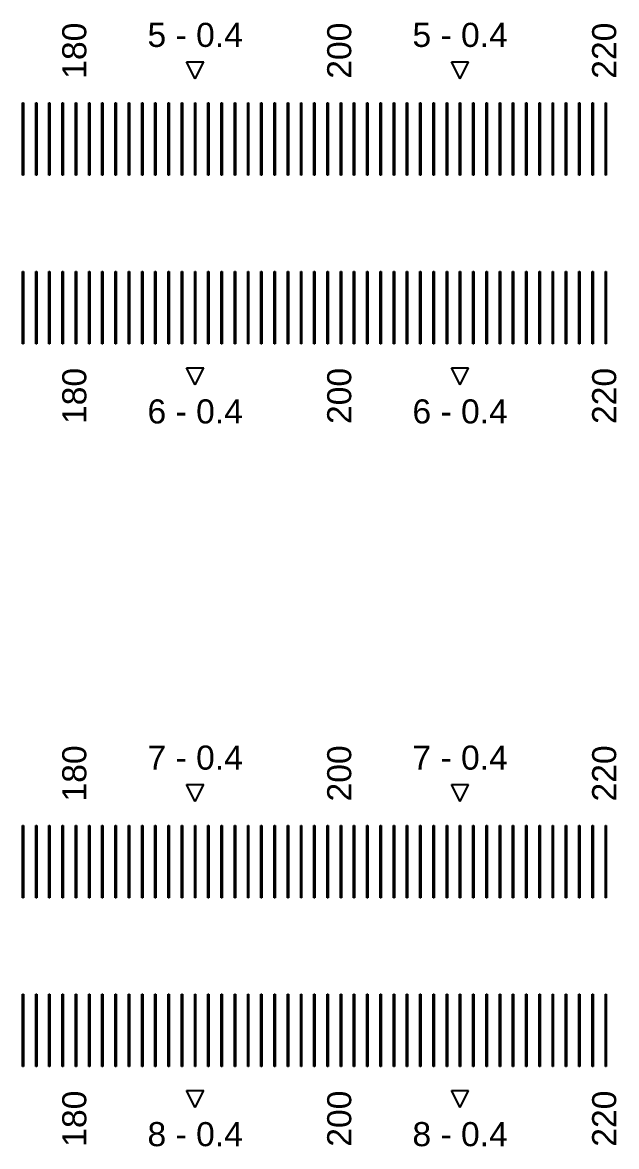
# Model space of a CAD drawing. Extents: x -24493 to 76507, y 84496 to 185496.
# Drawn here: x 22755.3 to 23001.9, y 114200.2 to 114666.7 of the extents above; entities that cross this region are included whole.
import ezdxf

# ---------------------------------------------------------------- set-up
doc = ezdxf.new("R2010")
doc.units = 13
doc.layers.add('CL - Label-1', color=120, linetype='Continuous')
doc.layers.add('CL - Label-2', color=132, linetype='Continuous')
doc.layers.add('CL - Sub-Micro', color=7, linetype='Continuous', true_color=0x47d1ff)
doc.styles.get("Standard").update_dxf_attribs({"font": 'arial.ttf'})

msp = doc.modelspace()

# ---------------------------------------------------------------- linework, layer by layer
at = {"layer": 'CL - Label-2'}
for p, q in [((22826.99, 114643.36), (22823.45, 114650.46)), ((22823.45, 114650.46), (22830.52, 114650.46)), ((22826.99, 114643.36), (22830.52, 114650.46)), ((22936.99, 114643.36), (22933.45, 114650.46)), ((22933.45, 114650.46), (22940.52, 114650.46)), ((22936.99, 114643.36), (22940.52, 114650.46)), ((22826.99, 114516.29), (22823.45, 114523.39)), ((22823.45, 114523.39), (22830.52, 114523.39)), ((22826.99, 114516.29), (22830.52, 114523.39)), ((22936.99, 114516.29), (22933.45, 114523.39)), ((22933.45, 114523.39), (22940.52, 114523.39)), ((22936.99, 114516.29), (22940.52, 114523.39)), ((22826.99, 114343.36), (22823.45, 114350.46)), ((22823.45, 114350.46), (22830.52, 114350.46)), ((22826.99, 114343.36), (22830.52, 114350.46)), ((22936.99, 114343.36), (22933.45, 114350.46)), ((22933.45, 114350.46), (22940.52, 114350.46)), ((22936.99, 114343.36), (22940.52, 114350.46)), ((22826.99, 114216.29), (22823.45, 114223.39)), ((22823.45, 114223.39), (22830.52, 114223.39)), ((22826.99, 114216.29), (22830.52, 114223.39)), ((22936.99, 114216.29), (22933.45, 114223.39)), ((22933.45, 114223.39), (22940.52, 114223.39)), ((22936.99, 114216.29), (22940.52, 114223.39))]:
    msp.add_line(p, q, dxfattribs=at)
at = {"layer": 'CL - Sub-Micro'}
for p, q in [((22755.29, 114633.36), (22755.69, 114633.36)), ((22755.29, 114603.36), (22755.29, 114633.36)), ((22755.69, 114633.36), (22755.69, 114603.36)), ((22760.79, 114633.36), (22761.19, 114633.36)), ((22760.79, 114603.36), (22760.79, 114633.36)), ((22761.19, 114633.36), (22761.19, 114603.36)), ((22766.29, 114633.36), (22766.69, 114633.36)), ((22766.29, 114603.36), (22766.29, 114633.36)), ((22766.69, 114633.36), (22766.69, 114603.36)), ((22771.79, 114633.36), (22772.19, 114633.36)), ((22771.79, 114603.36), (22771.79, 114633.36)), ((22772.19, 114633.36), (22772.19, 114603.36)), ((22777.29, 114633.36), (22777.69, 114633.36)), ((22777.29, 114603.36), (22777.29, 114633.36)), ((22777.69, 114633.36), (22777.69, 114603.36)), ((22782.79, 114633.36), (22783.19, 114633.36)), ((22782.79, 114603.36), (22782.79, 114633.36)), ((22783.19, 114633.36), (22783.19, 114603.36)), ((22788.29, 114633.36), (22788.69, 114633.36)), ((22788.29, 114603.36), (22788.29, 114633.36)), ((22788.69, 114633.36), (22788.69, 114603.36)), ((22793.79, 114633.36), (22794.19, 114633.36)), ((22793.79, 114603.36), (22793.79, 114633.36)), ((22794.19, 114633.36), (22794.19, 114603.36)), ((22799.29, 114633.36), (22799.69, 114633.36)), ((22799.29, 114603.36), (22799.29, 114633.36)), ((22799.69, 114633.36), (22799.69, 114603.36)), ((22804.79, 114633.36), (22805.19, 114633.36)), ((22804.79, 114603.36), (22804.79, 114633.36)), ((22805.19, 114633.36), (22805.19, 114603.36)), ((22810.29, 114633.36), (22810.69, 114633.36)), ((22810.29, 114603.36), (22810.29, 114633.36)), ((22810.69, 114633.36), (22810.69, 114603.36)), ((22815.79, 114633.36), (22816.19, 114633.36)), ((22815.79, 114603.36), (22815.79, 114633.36)), ((22816.19, 114633.36), (22816.19, 114603.36)), ((22821.29, 114633.36), (22821.69, 114633.36)), ((22821.29, 114603.36), (22821.29, 114633.36)), ((22821.69, 114633.36), (22821.69, 114603.36)), ((22826.79, 114633.36), (22827.19, 114633.36)), ((22826.79, 114603.36), (22826.79, 114633.36)), ((22827.19, 114633.36), (22827.19, 114603.36)), ((22832.29, 114633.36), (22832.69, 114633.36)), ((22832.29, 114603.36), (22832.29, 114633.36)), ((22832.69, 114633.36), (22832.69, 114603.36)), ((22837.79, 114633.36), (22838.19, 114633.36)), ((22837.79, 114603.36), (22837.79, 114633.36)), ((22838.19, 114633.36), (22838.19, 114603.36)), ((22843.29, 114633.36), (22843.69, 114633.36)), ((22843.29, 114603.36), (22843.29, 114633.36)), ((22843.69, 114633.36), (22843.69, 114603.36)), ((22848.79, 114633.36), (22849.19, 114633.36)), ((22848.79, 114603.36), (22848.79, 114633.36)), ((22849.19, 114633.36), (22849.19, 114603.36)), ((22854.29, 114633.36), (22854.69, 114633.36)), ((22854.29, 114603.36), (22854.29, 114633.36)), ((22854.69, 114633.36), (22854.69, 114603.36)), ((22859.79, 114633.36), (22860.19, 114633.36)), ((22859.79, 114603.36), (22859.79, 114633.36)), ((22860.19, 114633.36), (22860.19, 114603.36)), ((22865.29, 114633.36), (22865.69, 114633.36)), ((22865.29, 114603.36), (22865.29, 114633.36)), ((22865.69, 114633.36), (22865.69, 114603.36)), ((22870.79, 114633.36), (22871.19, 114633.36)), ((22870.79, 114603.36), (22870.79, 114633.36)), ((22871.19, 114633.36), (22871.19, 114603.36)), ((22876.29, 114633.36), (22876.69, 114633.36)), ((22876.29, 114603.36), (22876.29, 114633.36)), ((22876.69, 114633.36), (22876.69, 114603.36)), ((22881.79, 114633.36), (22882.19, 114633.36)), ((22881.79, 114603.36), (22881.79, 114633.36)), ((22882.19, 114633.36), (22882.19, 114603.36)), ((22887.29, 114633.36), (22887.69, 114633.36)), ((22887.29, 114603.36), (22887.29, 114633.36)), ((22887.69, 114633.36), (22887.69, 114603.36)), ((22892.79, 114633.36), (22893.19, 114633.36)), ((22892.79, 114603.36), (22892.79, 114633.36)), ((22893.19, 114633.36), (22893.19, 114603.36)), ((22898.29, 114633.36), (22898.69, 114633.36)), ((22898.29, 114603.36), (22898.29, 114633.36)), ((22898.69, 114633.36), (22898.69, 114603.36)), ((22903.79, 114633.36), (22904.19, 114633.36)), ((22903.79, 114603.36), (22903.79, 114633.36)), ((22904.19, 114633.36), (22904.19, 114603.36)), ((22909.29, 114633.36), (22909.69, 114633.36)), ((22909.29, 114603.36), (22909.29, 114633.36)), ((22909.69, 114633.36), (22909.69, 114603.36)), ((22914.79, 114633.36), (22915.19, 114633.36)), ((22914.79, 114603.36), (22914.79, 114633.36)), ((22915.19, 114633.36), (22915.19, 114603.36)), ((22920.29, 114633.36), (22920.69, 114633.36)), ((22920.29, 114603.36), (22920.29, 114633.36)), ((22920.69, 114633.36), (22920.69, 114603.36)), ((22925.79, 114633.36), (22926.19, 114633.36)), ((22925.79, 114603.36), (22925.79, 114633.36)), ((22926.19, 114633.36), (22926.19, 114603.36)), ((22931.29, 114633.36), (22931.69, 114633.36)), ((22931.29, 114603.36), (22931.29, 114633.36)), ((22931.69, 114633.36), (22931.69, 114603.36)), ((22936.79, 114633.36), (22937.19, 114633.36)), ((22936.79, 114603.36), (22936.79, 114633.36)), ((22937.19, 114633.36), (22937.19, 114603.36)), ((22942.29, 114633.36), (22942.69, 114633.36)), ((22942.29, 114603.36), (22942.29, 114633.36)), ((22942.69, 114633.36), (22942.69, 114603.36)), ((22947.79, 114633.36), (22948.19, 114633.36)), ((22947.79, 114603.36), (22947.79, 114633.36)), ((22948.19, 114633.36), (22948.19, 114603.36)), ((22953.29, 114633.36), (22953.69, 114633.36)), ((22953.29, 114603.36), (22953.29, 114633.36)), ((22953.69, 114633.36), (22953.69, 114603.36)), ((22958.79, 114633.36), (22959.19, 114633.36)), ((22958.79, 114603.36), (22958.79, 114633.36)), ((22959.19, 114633.36), (22959.19, 114603.36)), ((22964.29, 114633.36), (22964.69, 114633.36)), ((22964.29, 114603.36), (22964.29, 114633.36)), ((22964.69, 114633.36), (22964.69, 114603.36)), ((22969.79, 114633.36), (22970.19, 114633.36)), ((22969.79, 114603.36), (22969.79, 114633.36)), ((22970.19, 114633.36), (22970.19, 114603.36)), ((22975.29, 114633.36), (22975.69, 114633.36)), ((22975.29, 114603.36), (22975.29, 114633.36)), ((22975.69, 114633.36), (22975.69, 114603.36)), ((22980.79, 114633.36), (22981.19, 114633.36)), ((22980.79, 114603.36), (22980.79, 114633.36)), ((22981.19, 114633.36), (22981.19, 114603.36)), ((22986.29, 114633.36), (22986.69, 114633.36)), ((22986.29, 114603.36), (22986.29, 114633.36)), ((22986.69, 114633.36), (22986.69, 114603.36)), ((22991.79, 114633.36), (22992.19, 114633.36)), ((22991.79, 114603.36), (22991.79, 114633.36)), ((22992.19, 114633.36), (22992.19, 114603.36)), ((22997.29, 114633.36), (22997.69, 114633.36)), ((22997.29, 114603.36), (22997.29, 114633.36)), ((22997.69, 114633.36), (22997.69, 114603.36)), ((22755.69, 114603.36), (22755.29, 114603.36)), ((22761.19, 114603.36), (22760.79, 114603.36)), ((22766.69, 114603.36), (22766.29, 114603.36)), ((22772.19, 114603.36), (22771.79, 114603.36)), ((22777.69, 114603.36), (22777.29, 114603.36)), ((22783.19, 114603.36), (22782.79, 114603.36)), ((22788.69, 114603.36), (22788.29, 114603.36)), ((22794.19, 114603.36), (22793.79, 114603.36)), ((22799.69, 114603.36), (22799.29, 114603.36)), ((22805.19, 114603.36), (22804.79, 114603.36)), ((22810.69, 114603.36), (22810.29, 114603.36)), ((22816.19, 114603.36), (22815.79, 114603.36)), ((22821.69, 114603.36), (22821.29, 114603.36)), ((22827.19, 114603.36), (22826.79, 114603.36)), ((22832.69, 114603.36), (22832.29, 114603.36)), ((22838.19, 114603.36), (22837.79, 114603.36)), ((22843.69, 114603.36), (22843.29, 114603.36)), ((22849.19, 114603.36), (22848.79, 114603.36)), ((22854.69, 114603.36), (22854.29, 114603.36)), ((22860.19, 114603.36), (22859.79, 114603.36)), ((22865.69, 114603.36), (22865.29, 114603.36)), ((22871.19, 114603.36), (22870.79, 114603.36)), ((22876.69, 114603.36), (22876.29, 114603.36)), ((22882.19, 114603.36), (22881.79, 114603.36)), ((22887.69, 114603.36), (22887.29, 114603.36)), ((22893.19, 114603.36), (22892.79, 114603.36)), ((22898.69, 114603.36), (22898.29, 114603.36)), ((22904.19, 114603.36), (22903.79, 114603.36)), ((22909.69, 114603.36), (22909.29, 114603.36)), ((22915.19, 114603.36), (22914.79, 114603.36)), ((22920.69, 114603.36), (22920.29, 114603.36)), ((22926.19, 114603.36), (22925.79, 114603.36)), ((22931.69, 114603.36), (22931.29, 114603.36)), ((22937.19, 114603.36), (22936.79, 114603.36)), ((22942.69, 114603.36), (22942.29, 114603.36)), ((22948.19, 114603.36), (22947.79, 114603.36)), ((22953.69, 114603.36), (22953.29, 114603.36)), ((22959.19, 114603.36), (22958.79, 114603.36)), ((22964.69, 114603.36), (22964.29, 114603.36)), ((22970.19, 114603.36), (22969.79, 114603.36)), ((22975.69, 114603.36), (22975.29, 114603.36)), ((22981.19, 114603.36), (22980.79, 114603.36)), ((22986.69, 114603.36), (22986.29, 114603.36)), ((22992.19, 114603.36), (22991.79, 114603.36)), ((22997.69, 114603.36), (22997.29, 114603.36)), ((22755.29, 114563.36), (22755.69, 114563.36)), ((22755.29, 114533.36), (22755.29, 114563.36)), ((22755.69, 114563.36), (22755.69, 114533.36)), ((22760.79, 114563.36), (22761.19, 114563.36)), ((22760.79, 114533.36), (22760.79, 114563.36)), ((22761.19, 114563.36), (22761.19, 114533.36)), ((22766.29, 114563.36), (22766.69, 114563.36)), ((22766.29, 114533.36), (22766.29, 114563.36)), ((22766.69, 114563.36), (22766.69, 114533.36)), ((22771.79, 114563.36), (22772.19, 114563.36)), ((22771.79, 114533.36), (22771.79, 114563.36)), ((22772.19, 114563.36), (22772.19, 114533.36)), ((22777.29, 114563.36), (22777.69, 114563.36)), ((22777.29, 114533.36), (22777.29, 114563.36)), ((22777.69, 114563.36), (22777.69, 114533.36)), ((22782.79, 114563.36), (22783.19, 114563.36)), ((22782.79, 114533.36), (22782.79, 114563.36)), ((22783.19, 114563.36), (22783.19, 114533.36)), ((22788.29, 114563.36), (22788.69, 114563.36)), ((22788.29, 114533.36), (22788.29, 114563.36)), ((22788.69, 114563.36), (22788.69, 114533.36)), ((22793.79, 114563.36), (22794.19, 114563.36)), ((22793.79, 114533.36), (22793.79, 114563.36)), ((22794.19, 114563.36), (22794.19, 114533.36)), ((22799.29, 114563.36), (22799.69, 114563.36)), ((22799.29, 114533.36), (22799.29, 114563.36)), ((22799.69, 114563.36), (22799.69, 114533.36)), ((22804.79, 114563.36), (22805.19, 114563.36)), ((22804.79, 114533.36), (22804.79, 114563.36)), ((22805.19, 114563.36), (22805.19, 114533.36)), ((22810.29, 114563.36), (22810.69, 114563.36)), ((22810.29, 114533.36), (22810.29, 114563.36)), ((22810.69, 114563.36), (22810.69, 114533.36)), ((22815.79, 114563.36), (22816.19, 114563.36)), ((22815.79, 114533.36), (22815.79, 114563.36)), ((22816.19, 114563.36), (22816.19, 114533.36)), ((22821.29, 114563.36), (22821.69, 114563.36)), ((22821.29, 114533.36), (22821.29, 114563.36)), ((22821.69, 114563.36), (22821.69, 114533.36)), ((22826.79, 114563.36), (22827.19, 114563.36)), ((22826.79, 114533.36), (22826.79, 114563.36)), ((22827.19, 114563.36), (22827.19, 114533.36)), ((22832.29, 114563.36), (22832.69, 114563.36)), ((22832.29, 114533.36), (22832.29, 114563.36)), ((22832.69, 114563.36), (22832.69, 114533.36)), ((22837.79, 114563.36), (22838.19, 114563.36)), ((22837.79, 114533.36), (22837.79, 114563.36)), ((22838.19, 114563.36), (22838.19, 114533.36)), ((22843.29, 114563.36), (22843.69, 114563.36)), ((22843.29, 114533.36), (22843.29, 114563.36)), ((22843.69, 114563.36), (22843.69, 114533.36)), ((22848.79, 114563.36), (22849.19, 114563.36)), ((22848.79, 114533.36), (22848.79, 114563.36)), ((22849.19, 114563.36), (22849.19, 114533.36)), ((22854.29, 114563.36), (22854.69, 114563.36)), ((22854.29, 114533.36), (22854.29, 114563.36)), ((22854.69, 114563.36), (22854.69, 114533.36)), ((22859.79, 114563.36), (22860.19, 114563.36)), ((22859.79, 114533.36), (22859.79, 114563.36)), ((22860.19, 114563.36), (22860.19, 114533.36)), ((22865.29, 114563.36), (22865.69, 114563.36)), ((22865.29, 114533.36), (22865.29, 114563.36)), ((22865.69, 114563.36), (22865.69, 114533.36)), ((22870.79, 114563.36), (22871.19, 114563.36)), ((22870.79, 114533.36), (22870.79, 114563.36)), ((22871.19, 114563.36), (22871.19, 114533.36)), ((22876.29, 114563.36), (22876.69, 114563.36)), ((22876.29, 114533.36), (22876.29, 114563.36)), ((22876.69, 114563.36), (22876.69, 114533.36)), ((22881.79, 114563.36), (22882.19, 114563.36)), ((22881.79, 114533.36), (22881.79, 114563.36)), ((22882.19, 114563.36), (22882.19, 114533.36)), ((22887.29, 114563.36), (22887.69, 114563.36)), ((22887.29, 114533.36), (22887.29, 114563.36)), ((22887.69, 114563.36), (22887.69, 114533.36)), ((22892.79, 114563.36), (22893.19, 114563.36)), ((22892.79, 114533.36), (22892.79, 114563.36)), ((22893.19, 114563.36), (22893.19, 114533.36)), ((22898.29, 114563.36), (22898.69, 114563.36)), ((22898.29, 114533.36), (22898.29, 114563.36)), ((22898.69, 114563.36), (22898.69, 114533.36)), ((22903.79, 114563.36), (22904.19, 114563.36)), ((22903.79, 114533.36), (22903.79, 114563.36)), ((22904.19, 114563.36), (22904.19, 114533.36)), ((22909.29, 114563.36), (22909.69, 114563.36)), ((22909.29, 114533.36), (22909.29, 114563.36)), ((22909.69, 114563.36), (22909.69, 114533.36)), ((22914.79, 114563.36), (22915.19, 114563.36)), ((22914.79, 114533.36), (22914.79, 114563.36)), ((22915.19, 114563.36), (22915.19, 114533.36)), ((22920.29, 114563.36), (22920.69, 114563.36)), ((22920.29, 114533.36), (22920.29, 114563.36)), ((22920.69, 114563.36), (22920.69, 114533.36)), ((22925.79, 114563.36), (22926.19, 114563.36)), ((22925.79, 114533.36), (22925.79, 114563.36)), ((22926.19, 114563.36), (22926.19, 114533.36)), ((22931.29, 114563.36), (22931.69, 114563.36)), ((22931.29, 114533.36), (22931.29, 114563.36)), ((22931.69, 114563.36), (22931.69, 114533.36)), ((22936.79, 114563.36), (22937.19, 114563.36)), ((22936.79, 114533.36), (22936.79, 114563.36)), ((22937.19, 114563.36), (22937.19, 114533.36)), ((22942.29, 114563.36), (22942.69, 114563.36)), ((22942.29, 114533.36), (22942.29, 114563.36)), ((22942.69, 114563.36), (22942.69, 114533.36)), ((22947.79, 114563.36), (22948.19, 114563.36)), ((22947.79, 114533.36), (22947.79, 114563.36)), ((22948.19, 114563.36), (22948.19, 114533.36)), ((22953.29, 114563.36), (22953.69, 114563.36)), ((22953.29, 114533.36), (22953.29, 114563.36)), ((22953.69, 114563.36), (22953.69, 114533.36)), ((22958.79, 114563.36), (22959.19, 114563.36)), ((22958.79, 114533.36), (22958.79, 114563.36)), ((22959.19, 114563.36), (22959.19, 114533.36)), ((22964.29, 114563.36), (22964.69, 114563.36)), ((22964.29, 114533.36), (22964.29, 114563.36)), ((22964.69, 114563.36), (22964.69, 114533.36)), ((22969.79, 114563.36), (22970.19, 114563.36)), ((22969.79, 114533.36), (22969.79, 114563.36)), ((22970.19, 114563.36), (22970.19, 114533.36)), ((22975.29, 114563.36), (22975.69, 114563.36)), ((22975.29, 114533.36), (22975.29, 114563.36)), ((22975.69, 114563.36), (22975.69, 114533.36)), ((22980.79, 114563.36), (22981.19, 114563.36)), ((22980.79, 114533.36), (22980.79, 114563.36)), ((22981.19, 114563.36), (22981.19, 114533.36)), ((22986.29, 114563.36), (22986.69, 114563.36)), ((22986.29, 114533.36), (22986.29, 114563.36)), ((22986.69, 114563.36), (22986.69, 114533.36)), ((22991.79, 114563.36), (22992.19, 114563.36)), ((22991.79, 114533.36), (22991.79, 114563.36)), ((22992.19, 114563.36), (22992.19, 114533.36)), ((22997.29, 114563.36), (22997.69, 114563.36)), ((22997.29, 114533.36), (22997.29, 114563.36)), ((22997.69, 114563.36), (22997.69, 114533.36)), ((22755.69, 114533.36), (22755.29, 114533.36)), ((22761.19, 114533.36), (22760.79, 114533.36)), ((22766.69, 114533.36), (22766.29, 114533.36)), ((22772.19, 114533.36), (22771.79, 114533.36)), ((22777.69, 114533.36), (22777.29, 114533.36)), ((22783.19, 114533.36), (22782.79, 114533.36)), ((22788.69, 114533.36), (22788.29, 114533.36)), ((22794.19, 114533.36), (22793.79, 114533.36)), ((22799.69, 114533.36), (22799.29, 114533.36)), ((22805.19, 114533.36), (22804.79, 114533.36)), ((22810.69, 114533.36), (22810.29, 114533.36)), ((22816.19, 114533.36), (22815.79, 114533.36)), ((22821.69, 114533.36), (22821.29, 114533.36)), ((22827.19, 114533.36), (22826.79, 114533.36)), ((22832.69, 114533.36), (22832.29, 114533.36)), ((22838.19, 114533.36), (22837.79, 114533.36)), ((22843.69, 114533.36), (22843.29, 114533.36)), ((22849.19, 114533.36), (22848.79, 114533.36)), ((22854.69, 114533.36), (22854.29, 114533.36)), ((22860.19, 114533.36), (22859.79, 114533.36)), ((22865.69, 114533.36), (22865.29, 114533.36)), ((22871.19, 114533.36), (22870.79, 114533.36)), ((22876.69, 114533.36), (22876.29, 114533.36)), ((22882.19, 114533.36), (22881.79, 114533.36)), ((22887.69, 114533.36), (22887.29, 114533.36)), ((22893.19, 114533.36), (22892.79, 114533.36)), ((22898.69, 114533.36), (22898.29, 114533.36)), ((22904.19, 114533.36), (22903.79, 114533.36)), ((22909.69, 114533.36), (22909.29, 114533.36)), ((22915.19, 114533.36), (22914.79, 114533.36)), ((22920.69, 114533.36), (22920.29, 114533.36)), ((22926.19, 114533.36), (22925.79, 114533.36)), ((22931.69, 114533.36), (22931.29, 114533.36)), ((22937.19, 114533.36), (22936.79, 114533.36)), ((22942.69, 114533.36), (22942.29, 114533.36)), ((22948.19, 114533.36), (22947.79, 114533.36)), ((22953.69, 114533.36), (22953.29, 114533.36)), ((22959.19, 114533.36), (22958.79, 114533.36)), ((22964.69, 114533.36), (22964.29, 114533.36)), ((22970.19, 114533.36), (22969.79, 114533.36)), ((22975.69, 114533.36), (22975.29, 114533.36)), ((22981.19, 114533.36), (22980.79, 114533.36)), ((22986.69, 114533.36), (22986.29, 114533.36)), ((22992.19, 114533.36), (22991.79, 114533.36)), ((22997.69, 114533.36), (22997.29, 114533.36)), ((22755.29, 114333.36), (22755.69, 114333.36)), ((22755.29, 114303.36), (22755.29, 114333.36)), ((22755.69, 114333.36), (22755.69, 114303.36)), ((22760.79, 114333.36), (22761.19, 114333.36)), ((22760.79, 114303.36), (22760.79, 114333.36)), ((22761.19, 114333.36), (22761.19, 114303.36)), ((22766.29, 114333.36), (22766.69, 114333.36)), ((22766.29, 114303.36), (22766.29, 114333.36)), ((22766.69, 114333.36), (22766.69, 114303.36)), ((22771.79, 114333.36), (22772.19, 114333.36)), ((22771.79, 114303.36), (22771.79, 114333.36)), ((22772.19, 114333.36), (22772.19, 114303.36)), ((22777.29, 114333.36), (22777.69, 114333.36)), ((22777.29, 114303.36), (22777.29, 114333.36)), ((22777.69, 114333.36), (22777.69, 114303.36)), ((22782.79, 114333.36), (22783.19, 114333.36)), ((22782.79, 114303.36), (22782.79, 114333.36)), ((22783.19, 114333.36), (22783.19, 114303.36)), ((22788.29, 114333.36), (22788.69, 114333.36)), ((22788.29, 114303.36), (22788.29, 114333.36)), ((22788.69, 114333.36), (22788.69, 114303.36)), ((22793.79, 114333.36), (22794.19, 114333.36)), ((22793.79, 114303.36), (22793.79, 114333.36)), ((22794.19, 114333.36), (22794.19, 114303.36)), ((22799.29, 114333.36), (22799.69, 114333.36)), ((22799.29, 114303.36), (22799.29, 114333.36)), ((22799.69, 114333.36), (22799.69, 114303.36)), ((22804.79, 114333.36), (22805.19, 114333.36)), ((22804.79, 114303.36), (22804.79, 114333.36)), ((22805.19, 114333.36), (22805.19, 114303.36)), ((22810.29, 114333.36), (22810.69, 114333.36)), ((22810.29, 114303.36), (22810.29, 114333.36)), ((22810.69, 114333.36), (22810.69, 114303.36)), ((22815.79, 114333.36), (22816.19, 114333.36)), ((22815.79, 114303.36), (22815.79, 114333.36)), ((22816.19, 114333.36), (22816.19, 114303.36)), ((22821.29, 114333.36), (22821.69, 114333.36)), ((22821.29, 114303.36), (22821.29, 114333.36)), ((22821.69, 114333.36), (22821.69, 114303.36)), ((22826.79, 114333.36), (22827.19, 114333.36)), ((22826.79, 114303.36), (22826.79, 114333.36)), ((22827.19, 114333.36), (22827.19, 114303.36)), ((22832.29, 114333.36), (22832.69, 114333.36)), ((22832.29, 114303.36), (22832.29, 114333.36)), ((22832.69, 114333.36), (22832.69, 114303.36)), ((22837.79, 114333.36), (22838.19, 114333.36)), ((22837.79, 114303.36), (22837.79, 114333.36)), ((22838.19, 114333.36), (22838.19, 114303.36)), ((22843.29, 114333.36), (22843.69, 114333.36)), ((22843.29, 114303.36), (22843.29, 114333.36)), ((22843.69, 114333.36), (22843.69, 114303.36)), ((22848.79, 114333.36), (22849.19, 114333.36)), ((22848.79, 114303.36), (22848.79, 114333.36)), ((22849.19, 114333.36), (22849.19, 114303.36)), ((22854.29, 114333.36), (22854.69, 114333.36)), ((22854.29, 114303.36), (22854.29, 114333.36)), ((22854.69, 114333.36), (22854.69, 114303.36)), ((22859.79, 114333.36), (22860.19, 114333.36)), ((22859.79, 114303.36), (22859.79, 114333.36)), ((22860.19, 114333.36), (22860.19, 114303.36)), ((22865.29, 114333.36), (22865.69, 114333.36)), ((22865.29, 114303.36), (22865.29, 114333.36)), ((22865.69, 114333.36), (22865.69, 114303.36)), ((22870.79, 114333.36), (22871.19, 114333.36)), ((22870.79, 114303.36), (22870.79, 114333.36)), ((22871.19, 114333.36), (22871.19, 114303.36)), ((22876.29, 114333.36), (22876.69, 114333.36)), ((22876.29, 114303.36), (22876.29, 114333.36)), ((22876.69, 114333.36), (22876.69, 114303.36)), ((22881.79, 114333.36), (22882.19, 114333.36)), ((22881.79, 114303.36), (22881.79, 114333.36)), ((22882.19, 114333.36), (22882.19, 114303.36)), ((22887.29, 114333.36), (22887.69, 114333.36)), ((22887.29, 114303.36), (22887.29, 114333.36)), ((22887.69, 114333.36), (22887.69, 114303.36)), ((22892.79, 114333.36), (22893.19, 114333.36)), ((22892.79, 114303.36), (22892.79, 114333.36)), ((22893.19, 114333.36), (22893.19, 114303.36)), ((22898.29, 114333.36), (22898.69, 114333.36)), ((22898.29, 114303.36), (22898.29, 114333.36)), ((22898.69, 114333.36), (22898.69, 114303.36)), ((22903.79, 114333.36), (22904.19, 114333.36)), ((22903.79, 114303.36), (22903.79, 114333.36)), ((22904.19, 114333.36), (22904.19, 114303.36)), ((22909.29, 114333.36), (22909.69, 114333.36)), ((22909.29, 114303.36), (22909.29, 114333.36)), ((22909.69, 114333.36), (22909.69, 114303.36)), ((22914.79, 114333.36), (22915.19, 114333.36)), ((22914.79, 114303.36), (22914.79, 114333.36)), ((22915.19, 114333.36), (22915.19, 114303.36)), ((22920.29, 114333.36), (22920.69, 114333.36)), ((22920.29, 114303.36), (22920.29, 114333.36)), ((22920.69, 114333.36), (22920.69, 114303.36)), ((22925.79, 114333.36), (22926.19, 114333.36)), ((22925.79, 114303.36), (22925.79, 114333.36)), ((22926.19, 114333.36), (22926.19, 114303.36)), ((22931.29, 114333.36), (22931.69, 114333.36)), ((22931.29, 114303.36), (22931.29, 114333.36)), ((22931.69, 114333.36), (22931.69, 114303.36)), ((22936.79, 114333.36), (22937.19, 114333.36)), ((22936.79, 114303.36), (22936.79, 114333.36)), ((22937.19, 114333.36), (22937.19, 114303.36)), ((22942.29, 114333.36), (22942.69, 114333.36)), ((22942.29, 114303.36), (22942.29, 114333.36)), ((22942.69, 114333.36), (22942.69, 114303.36)), ((22947.79, 114333.36), (22948.19, 114333.36)), ((22947.79, 114303.36), (22947.79, 114333.36)), ((22948.19, 114333.36), (22948.19, 114303.36)), ((22953.29, 114333.36), (22953.69, 114333.36)), ((22953.29, 114303.36), (22953.29, 114333.36)), ((22953.69, 114333.36), (22953.69, 114303.36)), ((22958.79, 114333.36), (22959.19, 114333.36)), ((22958.79, 114303.36), (22958.79, 114333.36)), ((22959.19, 114333.36), (22959.19, 114303.36)), ((22964.29, 114333.36), (22964.69, 114333.36)), ((22964.29, 114303.36), (22964.29, 114333.36)), ((22964.69, 114333.36), (22964.69, 114303.36)), ((22969.79, 114333.36), (22970.19, 114333.36)), ((22969.79, 114303.36), (22969.79, 114333.36)), ((22970.19, 114333.36), (22970.19, 114303.36)), ((22975.29, 114333.36), (22975.69, 114333.36)), ((22975.29, 114303.36), (22975.29, 114333.36)), ((22975.69, 114333.36), (22975.69, 114303.36)), ((22980.79, 114333.36), (22981.19, 114333.36)), ((22980.79, 114303.36), (22980.79, 114333.36)), ((22981.19, 114333.36), (22981.19, 114303.36)), ((22986.29, 114333.36), (22986.69, 114333.36)), ((22986.29, 114303.36), (22986.29, 114333.36)), ((22986.69, 114333.36), (22986.69, 114303.36)), ((22991.79, 114333.36), (22992.19, 114333.36)), ((22991.79, 114303.36), (22991.79, 114333.36)), ((22992.19, 114333.36), (22992.19, 114303.36)), ((22997.29, 114333.36), (22997.69, 114333.36)), ((22997.29, 114303.36), (22997.29, 114333.36)), ((22997.69, 114333.36), (22997.69, 114303.36)), ((22755.69, 114303.36), (22755.29, 114303.36)), ((22761.19, 114303.36), (22760.79, 114303.36)), ((22766.69, 114303.36), (22766.29, 114303.36)), ((22772.19, 114303.36), (22771.79, 114303.36)), ((22777.69, 114303.36), (22777.29, 114303.36)), ((22783.19, 114303.36), (22782.79, 114303.36)), ((22788.69, 114303.36), (22788.29, 114303.36)), ((22794.19, 114303.36), (22793.79, 114303.36)), ((22799.69, 114303.36), (22799.29, 114303.36)), ((22805.19, 114303.36), (22804.79, 114303.36)), ((22810.69, 114303.36), (22810.29, 114303.36)), ((22816.19, 114303.36), (22815.79, 114303.36)), ((22821.69, 114303.36), (22821.29, 114303.36)), ((22827.19, 114303.36), (22826.79, 114303.36)), ((22832.69, 114303.36), (22832.29, 114303.36)), ((22838.19, 114303.36), (22837.79, 114303.36)), ((22843.69, 114303.36), (22843.29, 114303.36)), ((22849.19, 114303.36), (22848.79, 114303.36)), ((22854.69, 114303.36), (22854.29, 114303.36)), ((22860.19, 114303.36), (22859.79, 114303.36)), ((22865.69, 114303.36), (22865.29, 114303.36)), ((22871.19, 114303.36), (22870.79, 114303.36)), ((22876.69, 114303.36), (22876.29, 114303.36)), ((22882.19, 114303.36), (22881.79, 114303.36)), ((22887.69, 114303.36), (22887.29, 114303.36)), ((22893.19, 114303.36), (22892.79, 114303.36)), ((22898.69, 114303.36), (22898.29, 114303.36)), ((22904.19, 114303.36), (22903.79, 114303.36)), ((22909.69, 114303.36), (22909.29, 114303.36)), ((22915.19, 114303.36), (22914.79, 114303.36)), ((22920.69, 114303.36), (22920.29, 114303.36)), ((22926.19, 114303.36), (22925.79, 114303.36)), ((22931.69, 114303.36), (22931.29, 114303.36)), ((22937.19, 114303.36), (22936.79, 114303.36)), ((22942.69, 114303.36), (22942.29, 114303.36)), ((22948.19, 114303.36), (22947.79, 114303.36)), ((22953.69, 114303.36), (22953.29, 114303.36)), ((22959.19, 114303.36), (22958.79, 114303.36)), ((22964.69, 114303.36), (22964.29, 114303.36)), ((22970.19, 114303.36), (22969.79, 114303.36)), ((22975.69, 114303.36), (22975.29, 114303.36)), ((22981.19, 114303.36), (22980.79, 114303.36)), ((22986.69, 114303.36), (22986.29, 114303.36)), ((22992.19, 114303.36), (22991.79, 114303.36)), ((22997.69, 114303.36), (22997.29, 114303.36)), ((22755.29, 114263.36), (22755.69, 114263.36)), ((22755.29, 114233.36), (22755.29, 114263.36)), ((22755.69, 114263.36), (22755.69, 114233.36)), ((22760.79, 114263.36), (22761.19, 114263.36)), ((22760.79, 114233.36), (22760.79, 114263.36)), ((22761.19, 114263.36), (22761.19, 114233.36)), ((22766.29, 114263.36), (22766.69, 114263.36)), ((22766.29, 114233.36), (22766.29, 114263.36)), ((22766.69, 114263.36), (22766.69, 114233.36)), ((22771.79, 114263.36), (22772.19, 114263.36)), ((22771.79, 114233.36), (22771.79, 114263.36)), ((22772.19, 114263.36), (22772.19, 114233.36)), ((22777.29, 114263.36), (22777.69, 114263.36)), ((22777.29, 114233.36), (22777.29, 114263.36)), ((22777.69, 114263.36), (22777.69, 114233.36)), ((22782.79, 114263.36), (22783.19, 114263.36)), ((22782.79, 114233.36), (22782.79, 114263.36)), ((22783.19, 114263.36), (22783.19, 114233.36)), ((22788.29, 114263.36), (22788.69, 114263.36)), ((22788.29, 114233.36), (22788.29, 114263.36)), ((22788.69, 114263.36), (22788.69, 114233.36)), ((22793.79, 114263.36), (22794.19, 114263.36)), ((22793.79, 114233.36), (22793.79, 114263.36)), ((22794.19, 114263.36), (22794.19, 114233.36)), ((22799.29, 114263.36), (22799.69, 114263.36)), ((22799.29, 114233.36), (22799.29, 114263.36)), ((22799.69, 114263.36), (22799.69, 114233.36)), ((22804.79, 114263.36), (22805.19, 114263.36)), ((22804.79, 114233.36), (22804.79, 114263.36)), ((22805.19, 114263.36), (22805.19, 114233.36)), ((22810.29, 114263.36), (22810.69, 114263.36)), ((22810.29, 114233.36), (22810.29, 114263.36)), ((22810.69, 114263.36), (22810.69, 114233.36)), ((22815.79, 114263.36), (22816.19, 114263.36)), ((22815.79, 114233.36), (22815.79, 114263.36)), ((22816.19, 114263.36), (22816.19, 114233.36)), ((22821.29, 114263.36), (22821.69, 114263.36)), ((22821.29, 114233.36), (22821.29, 114263.36)), ((22821.69, 114263.36), (22821.69, 114233.36)), ((22826.79, 114263.36), (22827.19, 114263.36)), ((22826.79, 114233.36), (22826.79, 114263.36)), ((22827.19, 114263.36), (22827.19, 114233.36)), ((22832.29, 114263.36), (22832.69, 114263.36)), ((22832.29, 114233.36), (22832.29, 114263.36)), ((22832.69, 114263.36), (22832.69, 114233.36)), ((22837.79, 114263.36), (22838.19, 114263.36)), ((22837.79, 114233.36), (22837.79, 114263.36)), ((22838.19, 114263.36), (22838.19, 114233.36)), ((22843.29, 114263.36), (22843.69, 114263.36)), ((22843.29, 114233.36), (22843.29, 114263.36)), ((22843.69, 114263.36), (22843.69, 114233.36)), ((22848.79, 114263.36), (22849.19, 114263.36)), ((22848.79, 114233.36), (22848.79, 114263.36)), ((22849.19, 114263.36), (22849.19, 114233.36)), ((22854.29, 114263.36), (22854.69, 114263.36)), ((22854.29, 114233.36), (22854.29, 114263.36)), ((22854.69, 114263.36), (22854.69, 114233.36)), ((22859.79, 114263.36), (22860.19, 114263.36)), ((22859.79, 114233.36), (22859.79, 114263.36)), ((22860.19, 114263.36), (22860.19, 114233.36)), ((22865.29, 114263.36), (22865.69, 114263.36)), ((22865.29, 114233.36), (22865.29, 114263.36)), ((22865.69, 114263.36), (22865.69, 114233.36)), ((22870.79, 114263.36), (22871.19, 114263.36)), ((22870.79, 114233.36), (22870.79, 114263.36)), ((22871.19, 114263.36), (22871.19, 114233.36)), ((22876.29, 114263.36), (22876.69, 114263.36)), ((22876.29, 114233.36), (22876.29, 114263.36)), ((22876.69, 114263.36), (22876.69, 114233.36)), ((22881.79, 114263.36), (22882.19, 114263.36)), ((22881.79, 114233.36), (22881.79, 114263.36)), ((22882.19, 114263.36), (22882.19, 114233.36)), ((22887.29, 114263.36), (22887.69, 114263.36)), ((22887.29, 114233.36), (22887.29, 114263.36)), ((22887.69, 114263.36), (22887.69, 114233.36)), ((22892.79, 114263.36), (22893.19, 114263.36)), ((22892.79, 114233.36), (22892.79, 114263.36)), ((22893.19, 114263.36), (22893.19, 114233.36)), ((22898.29, 114263.36), (22898.69, 114263.36)), ((22898.29, 114233.36), (22898.29, 114263.36)), ((22898.69, 114263.36), (22898.69, 114233.36)), ((22903.79, 114263.36), (22904.19, 114263.36)), ((22903.79, 114233.36), (22903.79, 114263.36)), ((22904.19, 114263.36), (22904.19, 114233.36)), ((22909.29, 114263.36), (22909.69, 114263.36)), ((22909.29, 114233.36), (22909.29, 114263.36)), ((22909.69, 114263.36), (22909.69, 114233.36)), ((22914.79, 114263.36), (22915.19, 114263.36)), ((22914.79, 114233.36), (22914.79, 114263.36)), ((22915.19, 114263.36), (22915.19, 114233.36)), ((22920.29, 114263.36), (22920.69, 114263.36)), ((22920.29, 114233.36), (22920.29, 114263.36)), ((22920.69, 114263.36), (22920.69, 114233.36)), ((22925.79, 114263.36), (22926.19, 114263.36)), ((22925.79, 114233.36), (22925.79, 114263.36)), ((22926.19, 114263.36), (22926.19, 114233.36)), ((22931.29, 114263.36), (22931.69, 114263.36)), ((22931.29, 114233.36), (22931.29, 114263.36)), ((22931.69, 114263.36), (22931.69, 114233.36)), ((22936.79, 114263.36), (22937.19, 114263.36)), ((22936.79, 114233.36), (22936.79, 114263.36)), ((22937.19, 114263.36), (22937.19, 114233.36)), ((22942.29, 114263.36), (22942.69, 114263.36)), ((22942.29, 114233.36), (22942.29, 114263.36)), ((22942.69, 114263.36), (22942.69, 114233.36)), ((22947.79, 114263.36), (22948.19, 114263.36)), ((22947.79, 114233.36), (22947.79, 114263.36)), ((22948.19, 114263.36), (22948.19, 114233.36)), ((22953.29, 114263.36), (22953.69, 114263.36)), ((22953.29, 114233.36), (22953.29, 114263.36)), ((22953.69, 114263.36), (22953.69, 114233.36)), ((22958.79, 114263.36), (22959.19, 114263.36)), ((22958.79, 114233.36), (22958.79, 114263.36)), ((22959.19, 114263.36), (22959.19, 114233.36)), ((22964.29, 114263.36), (22964.69, 114263.36)), ((22964.29, 114233.36), (22964.29, 114263.36)), ((22964.69, 114263.36), (22964.69, 114233.36)), ((22969.79, 114263.36), (22970.19, 114263.36)), ((22969.79, 114233.36), (22969.79, 114263.36)), ((22970.19, 114263.36), (22970.19, 114233.36)), ((22975.29, 114263.36), (22975.69, 114263.36)), ((22975.29, 114233.36), (22975.29, 114263.36)), ((22975.69, 114263.36), (22975.69, 114233.36)), ((22980.79, 114263.36), (22981.19, 114263.36)), ((22980.79, 114233.36), (22980.79, 114263.36)), ((22981.19, 114263.36), (22981.19, 114233.36)), ((22986.29, 114263.36), (22986.69, 114263.36)), ((22986.29, 114233.36), (22986.29, 114263.36)), ((22986.69, 114263.36), (22986.69, 114233.36)), ((22991.79, 114263.36), (22992.19, 114263.36)), ((22991.79, 114233.36), (22991.79, 114263.36)), ((22992.19, 114263.36), (22992.19, 114233.36)), ((22997.29, 114263.36), (22997.69, 114263.36)), ((22997.29, 114233.36), (22997.29, 114263.36)), ((22997.69, 114263.36), (22997.69, 114233.36)), ((22755.69, 114233.36), (22755.29, 114233.36)), ((22761.19, 114233.36), (22760.79, 114233.36)), ((22766.69, 114233.36), (22766.29, 114233.36)), ((22772.19, 114233.36), (22771.79, 114233.36)), ((22777.69, 114233.36), (22777.29, 114233.36)), ((22783.19, 114233.36), (22782.79, 114233.36)), ((22788.69, 114233.36), (22788.29, 114233.36)), ((22794.19, 114233.36), (22793.79, 114233.36)), ((22799.69, 114233.36), (22799.29, 114233.36)), ((22805.19, 114233.36), (22804.79, 114233.36)), ((22810.69, 114233.36), (22810.29, 114233.36)), ((22816.19, 114233.36), (22815.79, 114233.36)), ((22821.69, 114233.36), (22821.29, 114233.36)), ((22827.19, 114233.36), (22826.79, 114233.36)), ((22832.69, 114233.36), (22832.29, 114233.36)), ((22838.19, 114233.36), (22837.79, 114233.36)), ((22843.69, 114233.36), (22843.29, 114233.36)), ((22849.19, 114233.36), (22848.79, 114233.36)), ((22854.69, 114233.36), (22854.29, 114233.36)), ((22860.19, 114233.36), (22859.79, 114233.36)), ((22865.69, 114233.36), (22865.29, 114233.36)), ((22871.19, 114233.36), (22870.79, 114233.36)), ((22876.69, 114233.36), (22876.29, 114233.36)), ((22882.19, 114233.36), (22881.79, 114233.36)), ((22887.69, 114233.36), (22887.29, 114233.36)), ((22893.19, 114233.36), (22892.79, 114233.36)), ((22898.69, 114233.36), (22898.29, 114233.36)), ((22904.19, 114233.36), (22903.79, 114233.36)), ((22909.69, 114233.36), (22909.29, 114233.36)), ((22915.19, 114233.36), (22914.79, 114233.36)), ((22920.69, 114233.36), (22920.29, 114233.36)), ((22926.19, 114233.36), (22925.79, 114233.36)), ((22931.69, 114233.36), (22931.29, 114233.36)), ((22937.19, 114233.36), (22936.79, 114233.36)), ((22942.69, 114233.36), (22942.29, 114233.36)), ((22948.19, 114233.36), (22947.79, 114233.36)), ((22953.69, 114233.36), (22953.29, 114233.36)), ((22959.19, 114233.36), (22958.79, 114233.36)), ((22964.69, 114233.36), (22964.29, 114233.36)), ((22970.19, 114233.36), (22969.79, 114233.36)), ((22975.69, 114233.36), (22975.29, 114233.36)), ((22981.19, 114233.36), (22980.79, 114233.36)), ((22986.69, 114233.36), (22986.29, 114233.36)), ((22992.19, 114233.36), (22991.79, 114233.36)), ((22997.69, 114233.36), (22997.29, 114233.36))]:
    msp.add_line(p, q, dxfattribs=at)

# ---------------------------------------------------------------- texts
at = {"layer": 'CL - Label-1', "char_height": 10, "rotation": 90}
for s, insert, attachment_point in [('180', (22771.79, 114643.36), 1), ('200', (22881.79, 114643.36), 1), ('220', (22991.79, 114643.36), 1), ('180', (22771.79, 114523.36), 3), ('200', (22881.79, 114523.36), 3), ('220', (22991.79, 114523.36), 3), ('180', (22771.79, 114343.36), 1), ('200', (22881.79, 114343.36), 1), ('220', (22991.79, 114343.36), 1), ('180', (22771.79, 114223.36), 3), ('200', (22881.79, 114223.36), 3), ('220', (22991.79, 114223.36), 3)]:
    msp.add_mtext_dynamic_manual_height_columns(s, width=21.565, gutter_width=12.5, heights=[8.55], dxfattribs=dict(at, insert=insert, attachment_point=attachment_point))
at = {"layer": 'CL - Label-2', "char_height": 10}
for s, insert, attachment_point in [('5 - 0.4', (22826.99, 114656.44), 8), ('5 - 0.4', (22936.99, 114656.44), 8), ('6 - 0.4', (22826.99, 114510.29), 2), ('6 - 0.4', (22936.99, 114510.29), 2), ('7 - 0.4', (22826.99, 114356.44), 8), ('7 - 0.4', (22936.99, 114356.44), 8), ('8 - 0.4', (22826.99, 114210.29), 2), ('8 - 0.4', (22936.99, 114210.29), 2)]:
    msp.add_mtext_dynamic_manual_height_columns(s, width=52.3045, gutter_width=12.5, heights=[18.11], dxfattribs=dict(at, insert=insert, attachment_point=attachment_point))

doc.saveas('drawing.dxf')
